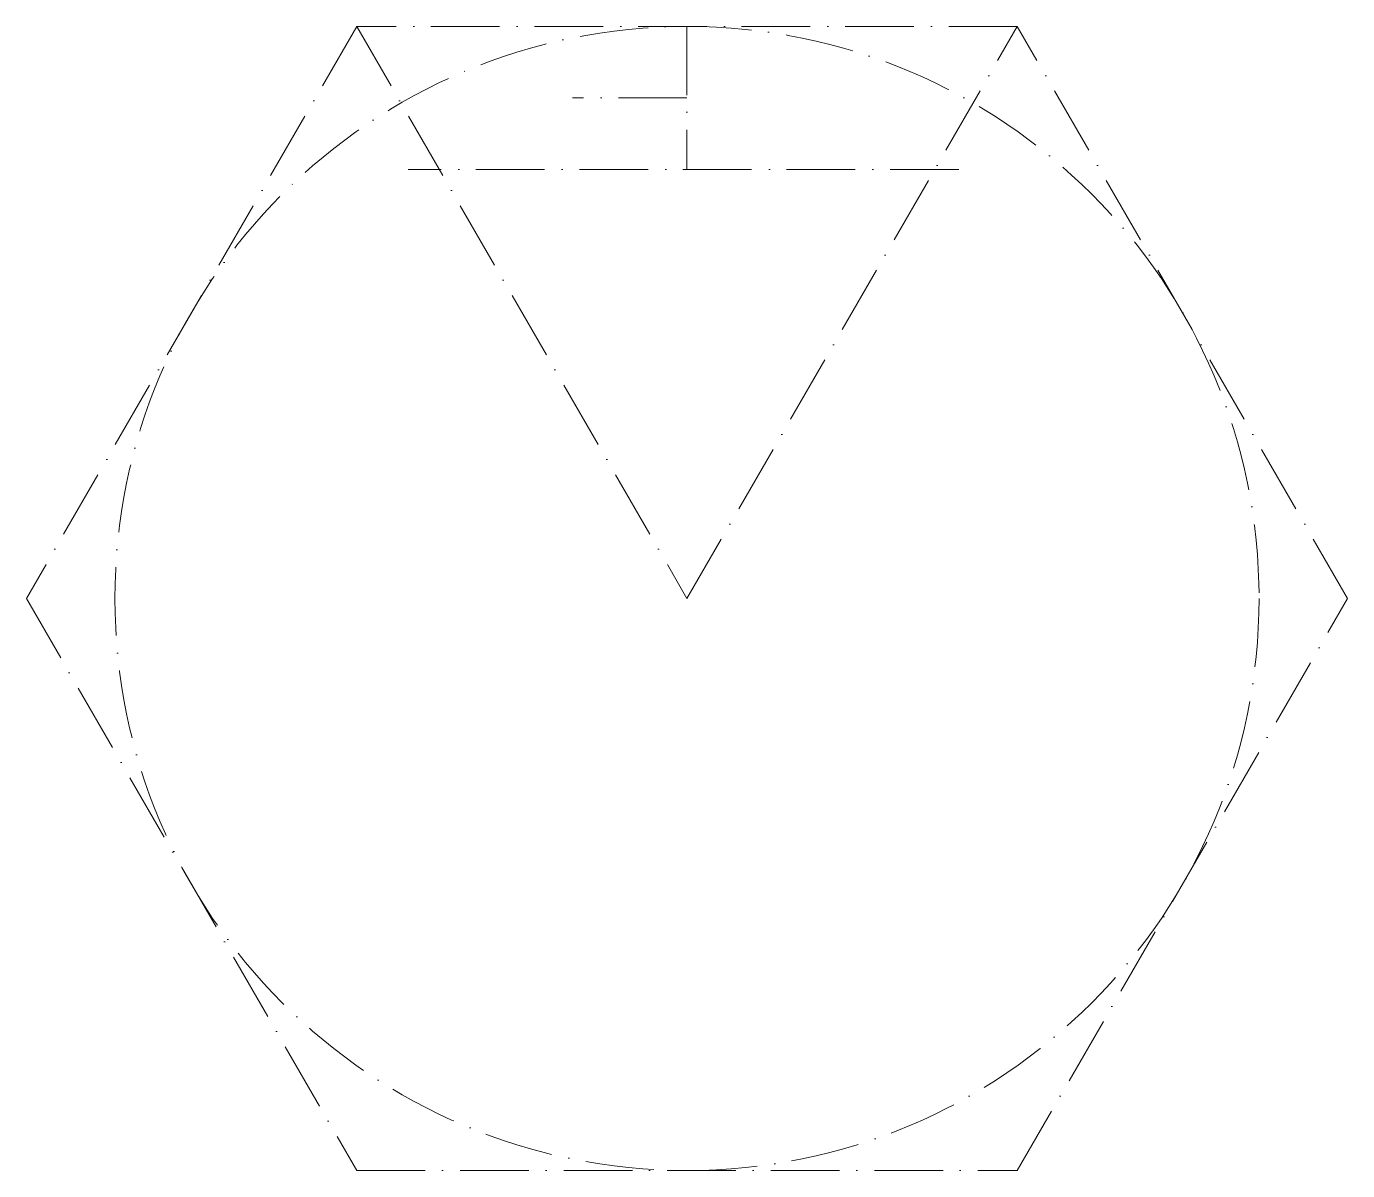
# Model space of a CAD drawing. Header units: centimetres. Extents: x 285 to 515, y 300 to 500.
import ezdxf

# ---------------------------------------------------------------- set-up
doc = ezdxf.new("R2010")
doc.units = ezdxf.units.CM
doc.linetypes.add('ACAD_ISO10W100', pattern=[18, 12, -3, 0, -3])
doc.layers.add('linii de ajutor', color=131, linetype='ACAD_ISO10W100', lineweight=20)

msp = doc.modelspace()

# ---------------------------------------------------------------- linework, layer by layer
at = {"layer": 'linii de ajutor'}
for p, q in [((342.26, 500), (400, 400)), ((400, 400), (457.74, 500)), ((400, 500), (400, 475)), ((400, 487.5), (380, 487.5)), ((447.5, 475), (351.27, 475))]:
    msp.add_line(p, q, dxfattribs=at)
msp.add_lwpolyline([(342.26, 500), (284.53, 400), (342.26, 300), (457.74, 300), (515.47, 400), (457.74, 500)], close=True, dxfattribs=at)
msp.add_circle((400, 400), 100, dxfattribs=at)

doc.saveas('drawing.dxf')
